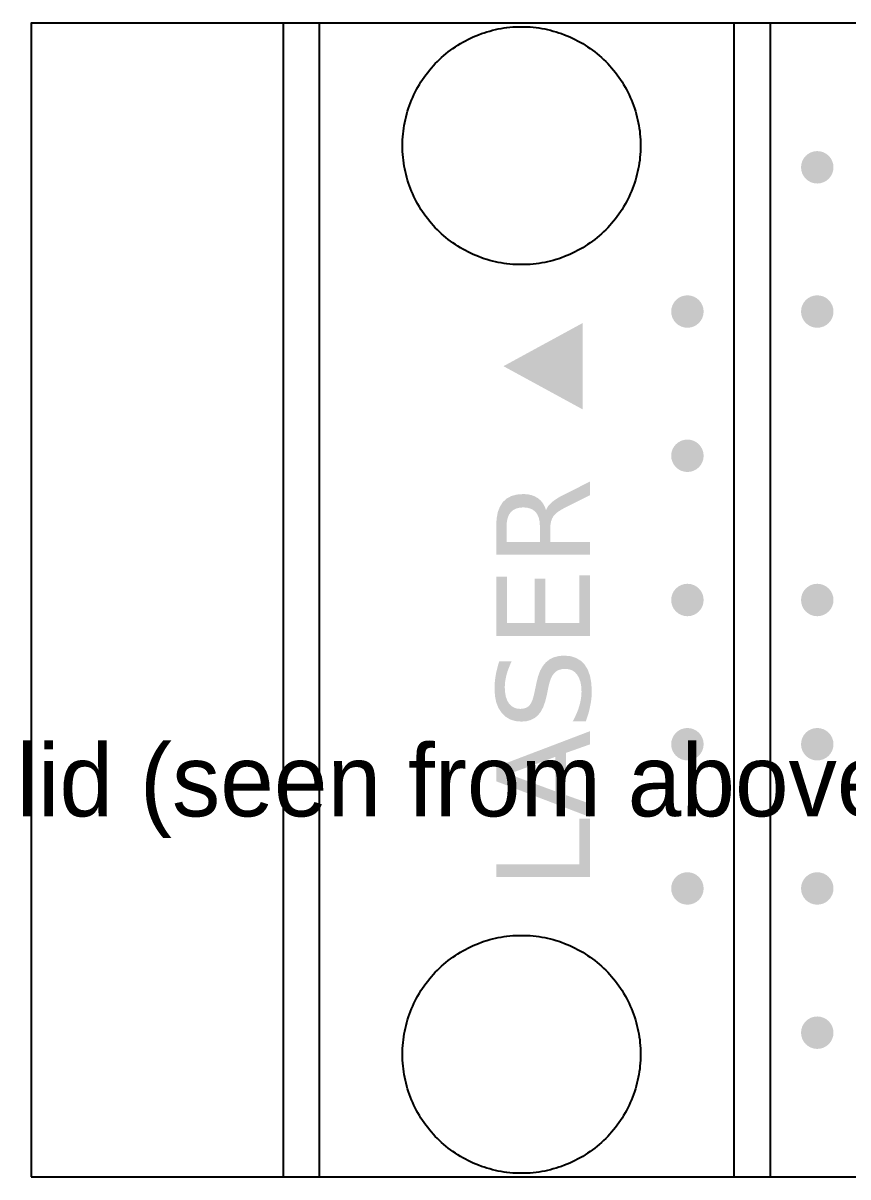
# Model space of a CAD drawing. Header units: millimetres. Extents: x 0.1 to 93.6, y -8 to 8.
# Drawn here: x 0.09 to 11.53, y -8 to 8 of the extents above; entities that cross this region are included whole.
import ezdxf

# ---------------------------------------------------------------- set-up
doc = ezdxf.new("R2010")
doc.units = ezdxf.units.MM
doc.layers.add('MARK', color=1, linetype='Continuous')
doc.layers.add('REF', color=8, linetype='Continuous')

msp = doc.modelspace()

# ---------------------------------------------------------------- hatches: boundary and pattern name
at = {"layer": 'MARK'}
h = msp.add_hatch(color=1, dxfattribs=at)
h.dxf.hatch_style = 1
edge = h.paths.add_edge_path()
edge.add_arc((11.1, 6), 0.225, 0, 360)
h = msp.add_hatch(color=1, dxfattribs=at)
h.dxf.hatch_style = 1
edge = h.paths.add_edge_path()
edge.add_arc((9.3, 4), 0.225, 0, 360)
h = msp.add_hatch(color=1, dxfattribs=at)
h.dxf.hatch_style = 1
edge = h.paths.add_edge_path()
edge.add_arc((11.1, 4), 0.225, 0, 360)
h = msp.add_hatch(color=1, dxfattribs=at)
h.dxf.hatch_style = 1
h.paths.add_polyline_path([(7.85, 3.842), (7.85, 2.642), (6.75, 3.242)])
h = msp.add_hatch(color=1, dxfattribs=at)
h.dxf.hatch_style = 1
edge = h.paths.add_edge_path()
edge.add_arc((9.3, 2), 0.225, 0, 360)
h = msp.add_hatch(color=1, dxfattribs=at)
h.dxf.hatch_style = 1
h.paths.add_polyline_path([(7.542, 1.437), (7.594, 1.464), (7.949, 1.642), (7.949, 1.453), (7.616, 1.287), (7.556, 1.255), (7.507, 1.224), (7.469, 1.193), (7.442, 1.162), (7.424, 1.129), (7.41, 1.091), (7.402, 1.047), (7.4, 0.997), (7.4, 0.806), (7.949, 0.806), (7.949, 0.63), (6.649, 0.63), (6.649, 1.027), (6.655, 1.131), (6.672, 1.221), (6.702, 1.297), (6.742, 1.359), (6.795, 1.407), (6.859, 1.442), (6.935, 1.462), (7.024, 1.469), (7.082, 1.466), (7.136, 1.455), (7.184, 1.437), (7.227, 1.412), (7.265, 1.38), (7.296, 1.342), (7.321, 1.297), (7.34, 1.246), (7.352, 1.274), (7.37, 1.302), (7.393, 1.329), (7.421, 1.356), (7.456, 1.383), (7.496, 1.41)])
h.paths.add_polyline_path([(7.164, 1.247), (7.124, 1.267), (7.077, 1.28), (7.024, 1.284), (6.97, 1.28), (6.924, 1.267), (6.884, 1.247), (6.852, 1.219), (6.826, 1.182), (6.808, 1.138), (6.797, 1.086), (6.794, 1.027), (6.794, 0.806), (7.255, 0.806), (7.255, 1.027), (7.251, 1.086), (7.24, 1.138), (7.222, 1.182), (7.196, 1.219)])
h = msp.add_hatch(color=1, dxfattribs=at)
h.dxf.hatch_style = 1
h.paths.add_polyline_path([(7.33, 0.298), (7.33, -0.321), (7.801, -0.321), (7.801, 0.341), (7.949, 0.341), (7.949, -0.497), (6.649, -0.497), (6.649, 0.325), (6.797, 0.325), (6.797, -0.321), (7.182, -0.321), (7.182, 0.298)])
h = msp.add_hatch(color=1, dxfattribs=at)
h.dxf.hatch_style = 1
edge = h.paths.add_edge_path()
edge.add_arc((9.3, 0), 0.225, 0, 360)
h = msp.add_hatch(color=1, dxfattribs=at)
h.dxf.hatch_style = 1
edge = h.paths.add_edge_path()
edge.add_arc((11.1, 0), 0.225, 0, 360)
h = msp.add_hatch(color=1, dxfattribs=at)
h.dxf.hatch_style = 1
h.paths.add_polyline_path([(6.792, -1.039), (6.782, -1.083), (6.774, -1.126), (6.77, -1.168), (6.768, -1.21), (6.772, -1.278), (6.782, -1.337), (6.8, -1.389), (6.824, -1.432), (6.855, -1.466), (6.892, -1.49), (6.934, -1.505), (6.983, -1.51), (7.023, -1.506), (7.058, -1.497), (7.088, -1.481), (7.113, -1.458), (7.134, -1.426), (7.153, -1.383), (7.169, -1.328), (7.184, -1.262), (7.206, -1.155), (7.228, -1.063), (7.257, -0.984), (7.294, -0.918), (7.337, -0.865), (7.389, -0.824), (7.448, -0.795), (7.515, -0.777), (7.59, -0.771), (7.679, -0.779), (7.756, -0.803), (7.822, -0.843), (7.877, -0.898), (7.92, -0.969), (7.95, -1.054), (7.968, -1.154), (7.974, -1.269), (7.973, -1.316), (7.969, -1.365), (7.963, -1.414), (7.953, -1.466), (7.942, -1.518), (7.928, -1.572), (7.911, -1.626), (7.892, -1.681), (7.711, -1.681), (7.739, -1.628), (7.763, -1.575), (7.784, -1.523), (7.801, -1.471), (7.814, -1.42), (7.824, -1.369), (7.83, -1.319), (7.832, -1.269), (7.828, -1.198), (7.817, -1.136), (7.798, -1.082), (7.772, -1.037), (7.74, -1.001), (7.701, -0.975), (7.655, -0.96), (7.603, -0.955), (7.558, -0.959), (7.518, -0.97), (7.483, -0.988), (7.454, -1.014), (7.428, -1.048), (7.406, -1.091), (7.388, -1.144), (7.373, -1.207), (7.352, -1.314), (7.329, -1.405), (7.302, -1.483), (7.268, -1.548), (7.229, -1.598), (7.183, -1.637), (7.129, -1.664), (7.067, -1.681), (6.997, -1.686), (6.915, -1.679), (6.842, -1.656), (6.779, -1.618), (6.725, -1.565), (6.681, -1.498), (6.65, -1.421), (6.632, -1.331), (6.626, -1.23), (6.627, -1.184), (6.63, -1.138), (6.635, -1.091), (6.642, -1.044), (6.651, -0.996), (6.663, -0.948), (6.676, -0.899), (6.692, -0.85), (6.863, -0.85), (6.841, -0.899), (6.822, -0.947), (6.805, -0.993)])
h = msp.add_hatch(color=1, dxfattribs=at)
h.dxf.hatch_style = 1
h.paths.add_polyline_path([(7.616, -2.706), (7.949, -2.824), (7.949, -3.01), (6.649, -2.514), (6.649, -2.314), (7.949, -1.819), (7.949, -2.002), (7.616, -2.12)])
h.paths.add_polyline_path([(7.469, -2.175), (6.822, -2.414), (7.469, -2.653)])
h = msp.add_hatch(color=1, dxfattribs=at)
h.dxf.hatch_style = 1
edge = h.paths.add_edge_path()
edge.add_arc((9.3, -2), 0.225, 0, 360)
h = msp.add_hatch(color=1, dxfattribs=at)
h.dxf.hatch_style = 1
edge = h.paths.add_edge_path()
edge.add_arc((11.1, -2), 0.225, 0, 360)
h = msp.add_hatch(color=1, dxfattribs=at)
h.dxf.hatch_style = 1
h.paths.add_polyline_path([(7.949, -3.842), (6.649, -3.842), (6.649, -3.666), (7.801, -3.666), (7.801, -3.033), (7.949, -3.033)])
h = msp.add_hatch(color=1, dxfattribs=at)
h.dxf.hatch_style = 1
edge = h.paths.add_edge_path()
edge.add_arc((9.3, -4), 0.225, 0, 360)
h = msp.add_hatch(color=1, dxfattribs=at)
h.dxf.hatch_style = 1
edge = h.paths.add_edge_path()
edge.add_arc((11.1, -4), 0.225, 0, 360)
h = msp.add_hatch(color=1, dxfattribs=at)
h.dxf.hatch_style = 1
edge = h.paths.add_edge_path()
edge.add_arc((11.1, -6), 0.225, 0, 360)

# ---------------------------------------------------------------- linework, layer by layer
at = {"layer": 'REF'}
for points in [[(0.2, -8), (91.6, -8), (93.6, -6), (93.6, 6), (91.6, 8), (0.2, 8)], [(8.65, 6.3), (8.65, 6.26), (8.648, 6.219), (8.646, 6.179), (8.642, 6.138), (8.638, 6.098), (8.632, 6.058), (8.626, 6.018), (8.618, 5.978), (8.61, 5.938), (8.601, 5.899), (8.59, 5.86), (8.579, 5.821), (8.567, 5.782), (8.554, 5.744), (8.539, 5.706), (8.524, 5.669), (8.508, 5.631), (8.492, 5.595), (8.474, 5.558), (8.455, 5.522), (8.436, 5.487), (8.415, 5.452), (8.394, 5.417), (8.372, 5.383), (8.349, 5.35), (8.325, 5.317), (8.301, 5.285), (8.275, 5.253), (8.249, 5.222), (8.223, 5.192), (8.195, 5.162), (8.167, 5.133), (8.138, 5.105), (8.108, 5.077), (8.078, 5.051), (8.047, 5.025), (8.015, 4.999), (7.983, 4.975), (7.95, 4.951), (7.917, 4.928), (7.883, 4.906), (7.848, 4.885), (7.813, 4.864), (7.778, 4.845), (7.742, 4.826), (7.705, 4.808), (7.669, 4.792), (7.631, 4.776), (7.594, 4.761), (7.556, 4.746), (7.518, 4.733), (7.479, 4.721), (7.44, 4.71), (7.401, 4.699), (7.362, 4.69), (7.322, 4.682), (7.282, 4.674), (7.242, 4.668), (7.202, 4.662), (7.162, 4.658), (7.121, 4.654), (7.081, 4.652), (7.04, 4.65), (7, 4.65), (6.96, 4.65), (6.919, 4.652), (6.879, 4.654), (6.838, 4.658), (6.798, 4.662), (6.758, 4.668), (6.718, 4.674), (6.678, 4.682), (6.638, 4.69), (6.599, 4.699), (6.56, 4.71), (6.521, 4.721), (6.482, 4.733), (6.444, 4.746), (6.406, 4.761), (6.369, 4.776), (6.331, 4.792), (6.295, 4.808), (6.258, 4.826), (6.222, 4.845), (6.187, 4.864), (6.152, 4.885), (6.117, 4.906), (6.083, 4.928), (6.05, 4.951), (6.017, 4.975), (5.985, 4.999), (5.953, 5.025), (5.922, 5.051), (5.892, 5.077), (5.862, 5.105), (5.833, 5.133), (5.805, 5.162), (5.777, 5.192), (5.751, 5.222), (5.725, 5.253), (5.699, 5.285), (5.675, 5.317), (5.651, 5.35), (5.628, 5.383), (5.606, 5.417), (5.585, 5.452), (5.564, 5.487), (5.545, 5.522), (5.526, 5.558), (5.508, 5.595), (5.492, 5.631), (5.476, 5.669), (5.461, 5.706), (5.446, 5.744), (5.433, 5.782), (5.421, 5.821), (5.41, 5.86), (5.399, 5.899), (5.39, 5.938), (5.382, 5.978), (5.374, 6.018), (5.368, 6.058), (5.362, 6.098), (5.358, 6.138), (5.354, 6.179), (5.352, 6.219), (5.35, 6.26), (5.35, 6.3), (5.35, 6.34), (5.352, 6.381), (5.354, 6.421), (5.358, 6.462), (5.362, 6.502), (5.368, 6.542), (5.374, 6.582), (5.382, 6.622), (5.39, 6.662), (5.399, 6.701), (5.41, 6.74), (5.421, 6.779), (5.433, 6.818), (5.446, 6.856), (5.461, 6.894), (5.476, 6.931), (5.492, 6.969), (5.508, 7.005), (5.526, 7.042), (5.545, 7.078), (5.564, 7.113), (5.585, 7.148), (5.606, 7.183), (5.628, 7.217), (5.651, 7.25), (5.675, 7.283), (5.699, 7.315), (5.725, 7.347), (5.751, 7.378), (5.777, 7.408), (5.805, 7.438), (5.833, 7.467), (5.862, 7.495), (5.892, 7.523), (5.922, 7.549), (5.953, 7.575), (5.985, 7.601), (6.017, 7.625), (6.05, 7.649), (6.083, 7.672), (6.117, 7.694), (6.152, 7.715), (6.187, 7.736), (6.222, 7.755), (6.258, 7.774), (6.295, 7.792), (6.331, 7.808), (6.369, 7.824), (6.406, 7.839), (6.444, 7.854), (6.482, 7.867), (6.521, 7.879), (6.56, 7.89), (6.599, 7.901), (6.638, 7.91), (6.678, 7.918), (6.718, 7.926), (6.758, 7.932), (6.798, 7.938), (6.838, 7.942), (6.879, 7.946), (6.919, 7.948), (6.96, 7.95), (7, 7.95), (7.04, 7.95), (7.081, 7.948), (7.121, 7.946), (7.162, 7.942), (7.202, 7.938), (7.242, 7.932), (7.282, 7.926), (7.322, 7.918), (7.362, 7.91), (7.401, 7.901), (7.44, 7.89), (7.479, 7.879), (7.518, 7.867), (7.556, 7.854), (7.594, 7.839), (7.631, 7.824), (7.669, 7.808), (7.705, 7.792), (7.742, 7.774), (7.778, 7.755), (7.813, 7.736), (7.848, 7.715), (7.883, 7.694), (7.917, 7.672), (7.95, 7.649), (7.983, 7.625), (8.015, 7.601), (8.047, 7.575), (8.078, 7.549), (8.108, 7.523), (8.138, 7.495), (8.167, 7.467), (8.195, 7.438), (8.223, 7.408), (8.249, 7.378), (8.275, 7.347), (8.301, 7.315), (8.325, 7.283), (8.349, 7.25), (8.372, 7.217), (8.394, 7.183), (8.415, 7.148), (8.436, 7.113), (8.455, 7.078), (8.474, 7.042), (8.492, 7.005), (8.508, 6.969), (8.524, 6.931), (8.539, 6.894), (8.554, 6.856), (8.567, 6.818), (8.579, 6.779), (8.59, 6.74), (8.601, 6.701), (8.61, 6.662), (8.618, 6.622), (8.626, 6.582), (8.632, 6.542), (8.638, 6.502), (8.642, 6.462), (8.646, 6.421), (8.648, 6.381), (8.65, 6.34), (8.65, 6.3)], [(8.65, -6.3), (8.65, -6.34), (8.648, -6.381), (8.646, -6.421), (8.642, -6.462), (8.638, -6.502), (8.632, -6.542), (8.626, -6.582), (8.618, -6.622), (8.61, -6.662), (8.601, -6.701), (8.59, -6.74), (8.579, -6.779), (8.567, -6.818), (8.554, -6.856), (8.539, -6.894), (8.524, -6.931), (8.508, -6.969), (8.492, -7.005), (8.474, -7.042), (8.455, -7.078), (8.436, -7.113), (8.415, -7.148), (8.394, -7.183), (8.372, -7.217), (8.349, -7.25), (8.325, -7.283), (8.301, -7.315), (8.275, -7.347), (8.249, -7.378), (8.223, -7.408), (8.195, -7.438), (8.167, -7.467), (8.138, -7.495), (8.108, -7.523), (8.078, -7.549), (8.047, -7.575), (8.015, -7.601), (7.983, -7.625), (7.95, -7.649), (7.917, -7.672), (7.883, -7.694), (7.848, -7.715), (7.813, -7.736), (7.778, -7.755), (7.742, -7.774), (7.705, -7.792), (7.669, -7.808), (7.631, -7.824), (7.594, -7.839), (7.556, -7.854), (7.518, -7.867), (7.479, -7.879), (7.44, -7.89), (7.401, -7.901), (7.362, -7.91), (7.322, -7.918), (7.282, -7.926), (7.242, -7.932), (7.202, -7.938), (7.162, -7.942), (7.121, -7.946), (7.081, -7.948), (7.04, -7.95), (7, -7.95), (6.96, -7.95), (6.919, -7.948), (6.879, -7.946), (6.838, -7.942), (6.798, -7.938), (6.758, -7.932), (6.718, -7.926), (6.678, -7.918), (6.638, -7.91), (6.599, -7.901), (6.56, -7.89), (6.521, -7.879), (6.482, -7.867), (6.444, -7.854), (6.406, -7.839), (6.369, -7.824), (6.331, -7.808), (6.295, -7.792), (6.258, -7.774), (6.222, -7.755), (6.187, -7.736), (6.152, -7.715), (6.117, -7.694), (6.083, -7.672), (6.05, -7.649), (6.017, -7.625), (5.985, -7.601), (5.953, -7.575), (5.922, -7.549), (5.892, -7.523), (5.862, -7.495), (5.833, -7.467), (5.805, -7.438), (5.777, -7.408), (5.751, -7.378), (5.725, -7.347), (5.699, -7.315), (5.675, -7.283), (5.651, -7.25), (5.628, -7.217), (5.606, -7.183), (5.585, -7.148), (5.564, -7.113), (5.545, -7.078), (5.526, -7.042), (5.508, -7.005), (5.492, -6.969), (5.476, -6.931), (5.461, -6.894), (5.446, -6.856), (5.433, -6.818), (5.421, -6.779), (5.41, -6.74), (5.399, -6.701), (5.39, -6.662), (5.382, -6.622), (5.374, -6.582), (5.368, -6.542), (5.362, -6.502), (5.358, -6.462), (5.354, -6.421), (5.352, -6.381), (5.35, -6.34), (5.35, -6.3), (5.35, -6.26), (5.352, -6.219), (5.354, -6.179), (5.358, -6.138), (5.362, -6.098), (5.368, -6.058), (5.374, -6.018), (5.382, -5.978), (5.39, -5.938), (5.399, -5.899), (5.41, -5.86), (5.421, -5.821), (5.433, -5.782), (5.446, -5.744), (5.461, -5.706), (5.476, -5.669), (5.492, -5.631), (5.508, -5.595), (5.526, -5.558), (5.545, -5.522), (5.564, -5.487), (5.585, -5.452), (5.606, -5.417), (5.628, -5.383), (5.651, -5.35), (5.675, -5.317), (5.699, -5.285), (5.725, -5.253), (5.751, -5.222), (5.777, -5.192), (5.805, -5.162), (5.833, -5.133), (5.862, -5.105), (5.892, -5.077), (5.922, -5.051), (5.953, -5.025), (5.985, -4.999), (6.017, -4.975), (6.05, -4.951), (6.083, -4.928), (6.117, -4.906), (6.152, -4.885), (6.187, -4.864), (6.222, -4.845), (6.258, -4.826), (6.295, -4.808), (6.331, -4.792), (6.369, -4.776), (6.406, -4.761), (6.444, -4.746), (6.482, -4.733), (6.521, -4.721), (6.56, -4.71), (6.599, -4.699), (6.638, -4.69), (6.678, -4.682), (6.718, -4.674), (6.758, -4.668), (6.798, -4.662), (6.838, -4.658), (6.879, -4.654), (6.919, -4.652), (6.96, -4.65), (7, -4.65), (7.04, -4.65), (7.081, -4.652), (7.121, -4.654), (7.162, -4.658), (7.202, -4.662), (7.242, -4.668), (7.282, -4.674), (7.322, -4.682), (7.362, -4.69), (7.401, -4.699), (7.44, -4.71), (7.479, -4.721), (7.518, -4.733), (7.556, -4.746), (7.594, -4.761), (7.631, -4.776), (7.669, -4.792), (7.705, -4.808), (7.742, -4.826), (7.778, -4.845), (7.813, -4.864), (7.848, -4.885), (7.883, -4.906), (7.917, -4.928), (7.95, -4.951), (7.983, -4.975), (8.015, -4.999), (8.047, -5.025), (8.078, -5.051), (8.108, -5.077), (8.138, -5.105), (8.167, -5.133), (8.195, -5.162), (8.223, -5.192), (8.249, -5.222), (8.275, -5.253), (8.301, -5.285), (8.325, -5.317), (8.349, -5.35), (8.372, -5.383), (8.394, -5.417), (8.415, -5.452), (8.436, -5.487), (8.455, -5.522), (8.474, -5.558), (8.492, -5.595), (8.508, -5.631), (8.524, -5.669), (8.539, -5.706), (8.554, -5.744), (8.567, -5.782), (8.579, -5.821), (8.59, -5.86), (8.601, -5.899), (8.61, -5.938), (8.618, -5.978), (8.626, -6.018), (8.632, -6.058), (8.638, -6.098), (8.642, -6.138), (8.646, -6.179), (8.648, -6.219), (8.65, -6.26), (8.65, -6.3)]]:
    msp.add_lwpolyline(points, close=True, dxfattribs=at)
for points in [[(3.7, -8), (3.7, 8)], [(4.2, -8), (4.2, 8)], [(9.95, -8), (9.95, 8)], [(10.45, -8), (10.45, 8)]]:
    msp.add_lwpolyline(points, dxfattribs=at)

# ---------------------------------------------------------------- texts
msp.add_text('lid (seen from above, head left)', height=1, dxfattribs=at).set_placement((0, -3))

doc.saveas('drawing.dxf')
